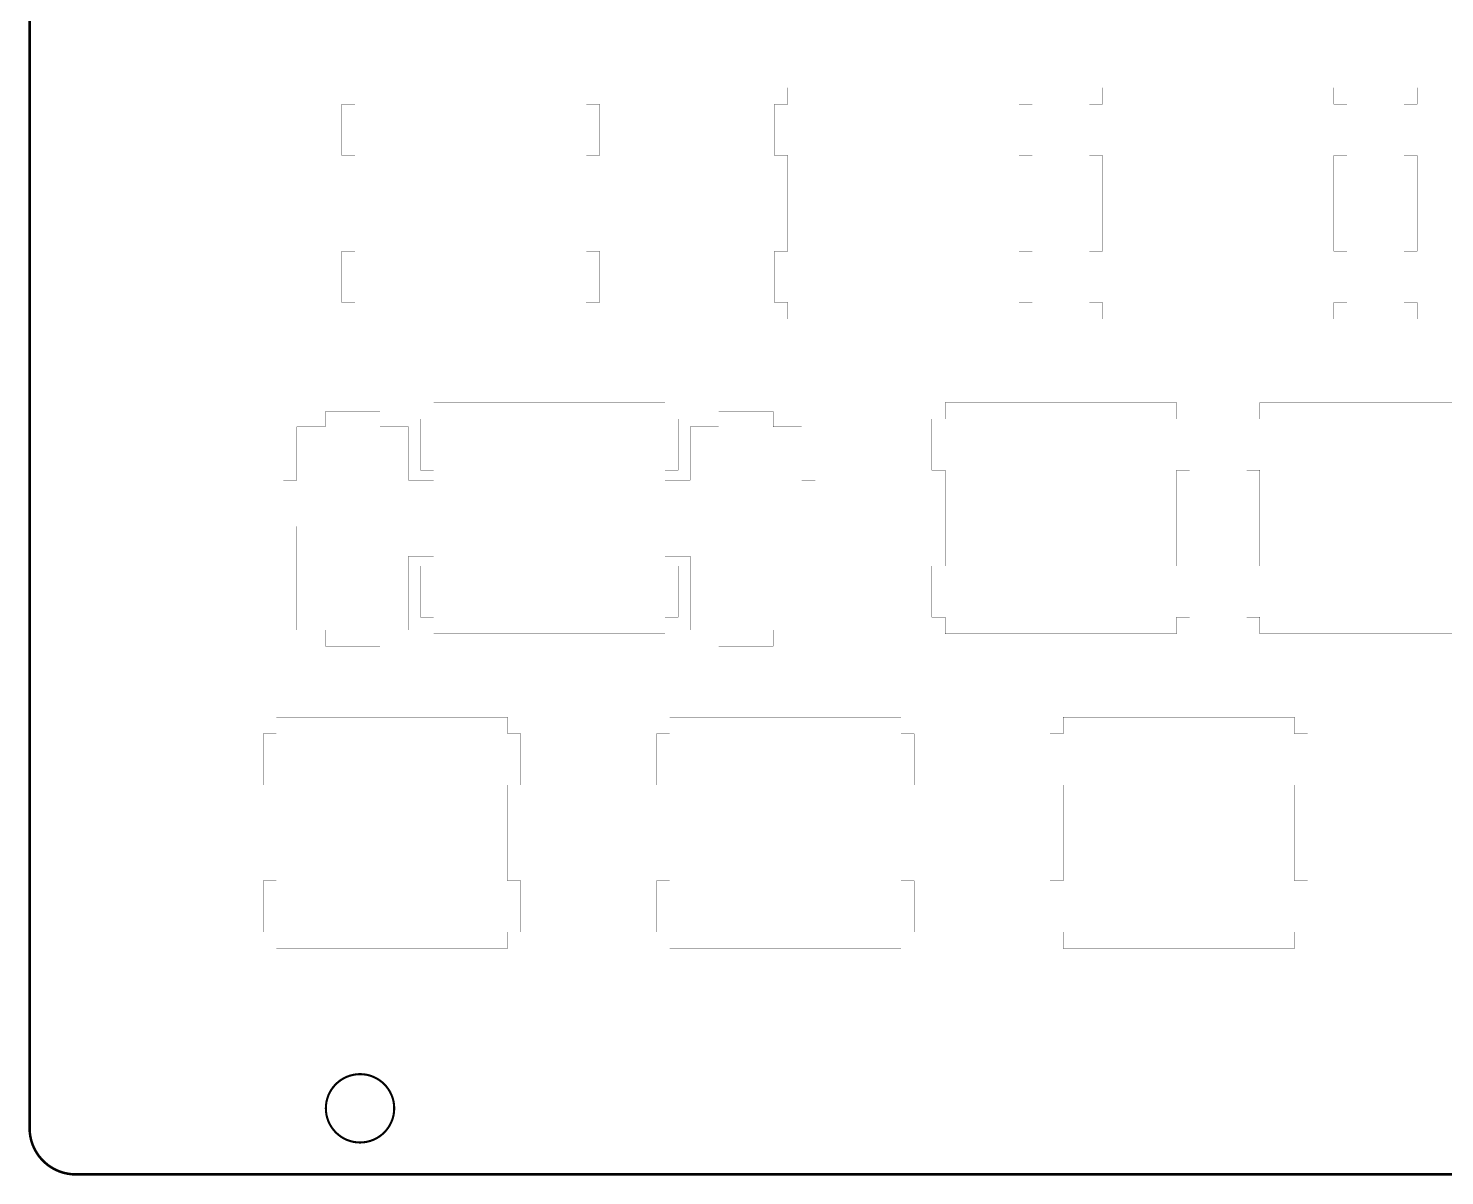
# Model space of a CAD drawing. Header units: millimetres. Extents: x 52 to 482, y 188 to 333.
# Drawn here: x 52.1 to 137.8, y 187.8 to 257.3 of the extents above; entities that cross this region are included whole.
import ezdxf

# ---------------------------------------------------------------- set-up
doc = ezdxf.new("R2010")
doc.units = ezdxf.units.MM
doc.layers.add('Mechanical1', color=6, linetype='Continuous')

msp = doc.modelspace()

# ---------------------------------------------------------------- linework, layer by layer
at = {"layer": 'Mechanical1'}
for points, const_width in [([(52.136, 330.133), (52.136, 190.691)], 0.152), ([(71.829, 253.667), (85.829, 253.667)], 0.0127), ([(71.829, 252.666), (71.829, 253.667)], 0.0127), ([(85.829, 252.666), (85.829, 253.667)], 0.0127), ([(98.023, 253.667), (112.022, 253.667)], 0.0127), ([(98.023, 252.666), (98.023, 253.667)], 0.0127), ([(112.022, 252.666), (112.022, 253.667)], 0.0127), ([(117.073, 253.667), (131.072, 253.667)], 0.0127), ([(117.073, 252.666), (117.073, 253.667)], 0.0127), ([(131.072, 252.666), (131.072, 253.667)], 0.0127), ([(136.123, 253.667), (150.122, 253.667)], 0.0127), ([(136.123, 252.666), (136.123, 253.667)], 0.0127), ([(71.028, 252.666), (71.829, 252.666)], 0.0127), ([(71.028, 249.566), (71.028, 252.666)], 0.0127), ([(85.829, 252.666), (86.629, 252.666)], 0.0127), ([(86.629, 249.566), (86.629, 252.666)], 0.0127), ([(97.222, 252.666), (98.023, 252.666)], 0.0127), ([(97.222, 249.566), (97.222, 252.666)], 0.0127), ([(112.022, 252.666), (112.823, 252.666)], 0.0127), ([(112.823, 249.566), (112.823, 252.666)], 0.0127), ([(116.272, 249.566), (116.272, 252.666)], 0.0127), ([(116.272, 252.666), (117.073, 252.666)], 0.0127), ([(131.072, 252.666), (131.873, 252.666)], 0.0127), ([(131.873, 249.566), (131.873, 252.666)], 0.0127), ([(135.322, 249.566), (135.322, 252.666)], 0.0127), ([(135.322, 252.666), (136.123, 252.666)], 0.0127), ([(71.028, 249.566), (71.829, 249.566)], 0.0127), ([(71.829, 243.767), (71.829, 249.566)], 0.0127), ([(85.829, 243.767), (85.829, 249.566)], 0.0127), ([(85.829, 249.566), (86.629, 249.566)], 0.0127), ([(97.222, 249.566), (98.023, 249.566)], 0.0127), ([(98.023, 243.767), (98.023, 249.566)], 0.0127), ([(112.022, 243.767), (112.022, 249.566)], 0.0127), ([(112.022, 249.566), (112.823, 249.566)], 0.0127), ([(116.272, 249.566), (117.073, 249.566)], 0.0127), ([(117.073, 243.767), (117.073, 249.566)], 0.0127), ([(131.072, 243.767), (131.072, 249.566)], 0.0127), ([(131.072, 249.566), (131.873, 249.566)], 0.0127), ([(135.322, 249.566), (136.123, 249.566)], 0.0127), ([(136.123, 243.767), (136.123, 249.566)], 0.0127), ([(71.028, 243.767), (71.829, 243.767)], 0.0127), ([(71.028, 240.666), (71.028, 243.767)], 0.0127), ([(85.829, 243.767), (86.629, 243.767)], 0.0127), ([(86.629, 240.666), (86.629, 243.767)], 0.0127), ([(97.222, 243.767), (98.023, 243.767)], 0.0127), ([(97.222, 240.666), (97.222, 243.767)], 0.0127), ([(112.022, 243.767), (112.823, 243.767)], 0.0127), ([(112.823, 240.666), (112.823, 243.767)], 0.0127), ([(116.272, 240.666), (116.272, 243.767)], 0.0127), ([(116.272, 243.767), (117.073, 243.767)], 0.0127), ([(131.072, 243.767), (131.873, 243.767)], 0.0127), ([(131.873, 240.666), (131.873, 243.767)], 0.0127), ([(135.322, 240.666), (135.322, 243.767)], 0.0127), ([(135.322, 243.767), (136.123, 243.767)], 0.0127), ([(71.028, 240.666), (71.829, 240.666)], 0.0127), ([(71.829, 239.666), (71.829, 240.666)], 0.0127), ([(85.829, 239.666), (85.829, 240.666)], 0.0127), ([(85.829, 240.666), (86.629, 240.666)], 0.0127), ([(97.222, 240.666), (98.023, 240.666)], 0.0127), ([(98.023, 239.666), (98.023, 240.666)], 0.0127), ([(112.022, 239.666), (112.022, 240.666)], 0.0127), ([(112.022, 240.666), (112.823, 240.666)], 0.0127), ([(116.272, 240.666), (117.073, 240.666)], 0.0127), ([(117.073, 239.666), (117.073, 240.666)], 0.0127), ([(131.072, 239.666), (131.072, 240.666)], 0.0127), ([(131.072, 240.666), (131.873, 240.666)], 0.0127), ([(135.322, 240.666), (136.123, 240.666)], 0.0127), ([(136.123, 239.666), (136.123, 240.666)], 0.0127), ([(71.829, 239.666), (85.829, 239.666)], 0.0127), ([(98.023, 239.666), (112.022, 239.666)], 0.0127), ([(117.073, 239.666), (131.072, 239.666)], 0.0127), ([(136.123, 239.666), (150.122, 239.666)], 0.0127), ([(70.042, 234.067), (73.342, 234.067)], 0.0127), ([(70.042, 233.146), (70.042, 234.067)], 0.0127), ([(73.342, 233.146), (73.342, 234.067)], 0.0127), ([(76.592, 234.617), (90.591, 234.617)], 0.0127), ([(76.592, 233.616), (76.592, 234.617)], 0.0127), ([(90.591, 233.616), (90.591, 234.617)], 0.0127), ([(93.842, 234.067), (97.142, 234.067)], 0.0127), ([(93.842, 233.146), (93.842, 234.067)], 0.0127), ([(97.142, 233.146), (97.142, 234.067)], 0.0127), ([(107.548, 234.617), (121.547, 234.617)], 0.0127), ([(107.548, 233.616), (107.548, 234.617)], 0.0127), ([(121.547, 233.616), (121.547, 234.617)], 0.0127), ([(126.598, 234.617), (140.597, 234.617)], 0.0127), ([(126.598, 233.616), (126.598, 234.617)], 0.0127), ([(75.792, 230.516), (75.792, 233.616)], 0.0127), ([(75.792, 233.616), (76.592, 233.616)], 0.0127), ([(90.591, 233.616), (91.392, 233.616)], 0.0127), ([(91.392, 230.516), (91.392, 233.616)], 0.0127), ([(106.747, 230.516), (106.747, 233.616)], 0.0127), ([(106.747, 233.616), (107.548, 233.616)], 0.0127), ([(121.547, 233.616), (122.348, 233.616)], 0.0127), ([(122.348, 230.516), (122.348, 233.616)], 0.0127), ([(125.797, 233.616), (126.598, 233.616)], 0.0127), ([(125.797, 230.516), (125.797, 233.616)], 0.0127), ([(68.316, 233.146), (70.042, 233.146)], 0.0127), ([(68.316, 229.916), (68.316, 233.146)], 0.0127), ([(73.342, 233.146), (75.066, 233.146)], 0.0127), ([(75.066, 229.916), (75.066, 233.146)], 0.0127), ([(92.116, 233.146), (93.842, 233.146)], 0.0127), ([(92.116, 229.916), (92.116, 233.146)], 0.0127), ([(97.142, 233.146), (98.866, 233.146)], 0.0127), ([(98.866, 229.916), (98.866, 233.146)], 0.0127), ([(67.491, 227.116), (67.491, 229.916)], 0.0127), ([(67.491, 229.916), (68.316, 229.916)], 0.0127), ([(75.066, 229.916), (76.592, 229.916)], 0.0127), ([(75.792, 230.516), (76.592, 230.516)], 0.0127), ([(76.592, 229.916), (76.592, 230.516)], 0.0127), ([(90.591, 229.916), (90.591, 230.516)], 0.0127), ([(90.591, 230.516), (91.392, 230.516)], 0.0127), ([(90.591, 229.916), (92.116, 229.916)], 0.0127), ([(98.866, 229.916), (99.692, 229.916)], 0.0127), ([(99.692, 227.116), (99.692, 229.916)], 0.0127), ([(106.747, 230.516), (107.548, 230.516)], 0.0127), ([(107.548, 224.717), (107.548, 230.516)], 0.0127), ([(121.547, 230.516), (122.348, 230.516)], 0.0127), ([(121.547, 224.717), (121.547, 230.516)], 0.0127), ([(125.797, 230.516), (126.598, 230.516)], 0.0127), ([(126.598, 224.717), (126.598, 230.516)], 0.0127), ([(67.491, 227.116), (68.316, 227.116)], 0.0127), ([(68.316, 220.846), (68.316, 227.116)], 0.0127), ([(98.866, 227.116), (99.692, 227.116)], 0.0127), ([(98.866, 220.846), (98.866, 227.116)], 0.0127), ([(75.066, 225.317), (76.592, 225.317)], 0.0127), ([(75.066, 220.846), (75.066, 225.317)], 0.0127), ([(75.792, 221.616), (75.792, 224.717)], 0.0127), ([(75.792, 224.717), (76.592, 224.717)], 0.0127), ([(76.592, 224.717), (76.592, 225.317)], 0.0127), ([(90.591, 225.317), (92.116, 225.317)], 0.0127), ([(90.591, 224.717), (90.591, 225.317)], 0.0127), ([(90.591, 224.717), (91.392, 224.717)], 0.0127), ([(91.392, 221.616), (91.392, 224.717)], 0.0127), ([(92.116, 220.846), (92.116, 225.317)], 0.0127), ([(106.747, 221.616), (106.747, 224.717)], 0.0127), ([(106.747, 224.717), (107.548, 224.717)], 0.0127), ([(121.547, 224.717), (122.348, 224.717)], 0.0127), ([(122.348, 221.616), (122.348, 224.717)], 0.0127), ([(125.797, 224.717), (126.598, 224.717)], 0.0127), ([(125.797, 221.616), (125.797, 224.717)], 0.0127), ([(75.792, 221.616), (76.592, 221.616)], 0.0127), ([(76.592, 220.616), (76.592, 221.616)], 0.0127), ([(90.591, 220.616), (90.591, 221.616)], 0.0127), ([(90.591, 221.616), (91.392, 221.616)], 0.0127), ([(106.747, 221.616), (107.548, 221.616)], 0.0127), ([(107.548, 220.616), (107.548, 221.616)], 0.0127), ([(121.547, 221.616), (122.348, 221.616)], 0.0127), ([(121.547, 220.616), (121.547, 221.616)], 0.0127), ([(125.797, 221.616), (126.598, 221.616)], 0.0127), ([(126.598, 220.616), (126.598, 221.616)], 0.0127), ([(68.316, 220.846), (70.042, 220.846)], 0.0127), ([(70.042, 219.866), (70.042, 220.846)], 0.0127), ([(73.342, 219.866), (73.342, 220.846)], 0.0127), ([(73.342, 220.846), (75.066, 220.846)], 0.0127), ([(76.592, 220.616), (90.591, 220.616)], 0.0127), ([(92.116, 220.846), (93.842, 220.846)], 0.0127), ([(93.842, 219.866), (93.842, 220.846)], 0.0127), ([(97.142, 220.846), (98.866, 220.846)], 0.0127), ([(97.142, 219.866), (97.142, 220.846)], 0.0127), ([(107.548, 220.616), (121.547, 220.616)], 0.0127), ([(126.598, 220.616), (140.597, 220.616)], 0.0127), ([(70.042, 219.866), (73.342, 219.866)], 0.0127), ([(93.842, 219.866), (97.142, 219.866)], 0.0127), ([(67.067, 215.567), (81.066, 215.567)], 0.0127), ([(67.067, 214.566), (67.067, 215.567)], 0.0127), ([(81.066, 214.566), (81.066, 215.567)], 0.0127), ([(90.879, 215.567), (104.879, 215.567)], 0.0127), ([(90.879, 214.566), (90.879, 215.567)], 0.0127), ([(104.879, 214.566), (104.879, 215.567)], 0.0127), ([(114.691, 215.567), (128.691, 215.567)], 0.0127), ([(114.691, 214.566), (114.691, 215.567)], 0.0127), ([(128.691, 214.566), (128.691, 215.567)], 0.0127), ([(66.267, 214.566), (67.067, 214.566)], 0.0127), ([(66.267, 211.466), (66.267, 214.566)], 0.0127), ([(81.066, 214.566), (81.867, 214.566)], 0.0127), ([(81.867, 211.466), (81.867, 214.566)], 0.0127), ([(90.079, 211.466), (90.079, 214.566)], 0.0127), ([(90.079, 214.566), (90.879, 214.566)], 0.0127), ([(104.879, 214.566), (105.679, 214.566)], 0.0127), ([(105.679, 211.466), (105.679, 214.566)], 0.0127), ([(113.892, 211.466), (113.892, 214.566)], 0.0127), ([(113.892, 214.566), (114.691, 214.566)], 0.0127), ([(128.691, 214.566), (129.492, 214.566)], 0.0127), ([(129.492, 211.466), (129.492, 214.566)], 0.0127), ([(66.267, 211.466), (67.067, 211.466)], 0.0127), ([(67.067, 205.667), (67.067, 211.466)], 0.0127), ([(81.066, 211.466), (81.867, 211.466)], 0.0127), ([(81.066, 205.667), (81.066, 211.466)], 0.0127), ([(90.079, 211.466), (90.879, 211.466)], 0.0127), ([(90.879, 205.667), (90.879, 211.466)], 0.0127), ([(104.879, 211.466), (105.679, 211.466)], 0.0127), ([(104.879, 205.667), (104.879, 211.466)], 0.0127), ([(113.892, 211.466), (114.691, 211.466)], 0.0127), ([(114.691, 205.667), (114.691, 211.466)], 0.0127), ([(128.691, 205.667), (128.691, 211.466)], 0.0127), ([(128.691, 211.466), (129.492, 211.466)], 0.0127), ([(66.267, 205.667), (67.067, 205.667)], 0.0127), ([(66.267, 202.566), (66.267, 205.667)], 0.0127), ([(81.066, 205.667), (81.867, 205.667)], 0.0127), ([(81.867, 202.566), (81.867, 205.667)], 0.0127), ([(90.079, 202.566), (90.079, 205.667)], 0.0127), ([(90.079, 205.667), (90.879, 205.667)], 0.0127), ([(104.879, 205.667), (105.679, 205.667)], 0.0127), ([(105.679, 202.566), (105.679, 205.667)], 0.0127), ([(113.892, 202.566), (113.892, 205.667)], 0.0127), ([(113.892, 205.667), (114.691, 205.667)], 0.0127), ([(128.691, 205.667), (129.492, 205.667)], 0.0127), ([(129.492, 202.566), (129.492, 205.667)], 0.0127), ([(66.267, 202.566), (67.067, 202.566)], 0.0127), ([(67.067, 201.566), (67.067, 202.566)], 0.0127), ([(81.066, 202.566), (81.867, 202.566)], 0.0127), ([(81.066, 201.566), (81.066, 202.566)], 0.0127), ([(90.079, 202.566), (90.879, 202.566)], 0.0127), ([(90.879, 201.566), (90.879, 202.566)], 0.0127), ([(104.879, 202.566), (105.679, 202.566)], 0.0127), ([(104.879, 201.566), (104.879, 202.566)], 0.0127), ([(113.892, 202.566), (114.691, 202.566)], 0.0127), ([(114.691, 201.566), (114.691, 202.566)], 0.0127), ([(128.691, 201.566), (128.691, 202.566)], 0.0127), ([(128.691, 202.566), (129.492, 202.566)], 0.0127), ([(67.067, 201.566), (81.066, 201.566)], 0.0127), ([(90.879, 201.566), (104.879, 201.566)], 0.0127), ([(114.691, 201.566), (128.691, 201.566)], 0.0127), ([(54.93, 187.897), (479.364, 187.901)], 0.152)]:
    msp.add_lwpolyline(points, dxfattribs=dict(at, const_width=const_width))
for points, const_width in [([(71.826, 253.667, 1), (71.832, 253.667, 1)], 0.00635), ([(71.826, 253.667, 1), (71.832, 253.667, 1)], 0.00635), ([(85.825, 253.667, 1), (85.832, 253.667, 1)], 0.00635), ([(85.825, 253.667, 1), (85.832, 253.667, 1)], 0.00635), ([(98.02, 253.667, 1), (98.026, 253.667, 1)], 0.00635), ([(98.02, 253.667, 1), (98.026, 253.667, 1)], 0.00635), ([(112.019, 253.667, 1), (112.026, 253.667, 1)], 0.00635), ([(112.019, 253.667, 1), (112.026, 253.667, 1)], 0.00635), ([(117.07, 253.667, 1), (117.076, 253.667, 1)], 0.00635), ([(117.07, 253.667, 1), (117.076, 253.667, 1)], 0.00635), ([(131.069, 253.667, 1), (131.076, 253.667, 1)], 0.00635), ([(131.069, 253.667, 1), (131.076, 253.667, 1)], 0.00635), ([(136.12, 253.667, 1), (136.126, 253.667, 1)], 0.00635), ([(136.12, 253.667, 1), (136.126, 253.667, 1)], 0.00635), ([(71.025, 252.666, 1), (71.032, 252.666, 1)], 0.00635), ([(71.025, 252.666, 1), (71.032, 252.666, 1)], 0.00635), ([(71.826, 252.666, 1), (71.832, 252.666, 1)], 0.00635), ([(71.826, 252.666, 1), (71.832, 252.666, 1)], 0.00635), ([(85.825, 252.666, 1), (85.832, 252.666, 1)], 0.00635), ([(85.825, 252.666, 1), (85.832, 252.666, 1)], 0.00635), ([(86.626, 252.666, 1), (86.632, 252.666, 1)], 0.00635), ([(86.626, 252.666, 1), (86.632, 252.666, 1)], 0.00635), ([(97.219, 252.666, 1), (97.225, 252.666, 1)], 0.00635), ([(97.219, 252.666, 1), (97.225, 252.666, 1)], 0.00635), ([(98.02, 252.666, 1), (98.026, 252.666, 1)], 0.00635), ([(98.02, 252.666, 1), (98.026, 252.666, 1)], 0.00635), ([(112.019, 252.666, 1), (112.026, 252.666, 1)], 0.00635), ([(112.019, 252.666, 1), (112.026, 252.666, 1)], 0.00635), ([(112.82, 252.666, 1), (112.826, 252.666, 1)], 0.00635), ([(112.82, 252.666, 1), (112.826, 252.666, 1)], 0.00635), ([(116.269, 252.666, 1), (116.275, 252.666, 1)], 0.00635), ([(116.269, 252.666, 1), (116.275, 252.666, 1)], 0.00635), ([(117.07, 252.666, 1), (117.076, 252.666, 1)], 0.00635), ([(117.07, 252.666, 1), (117.076, 252.666, 1)], 0.00635), ([(131.069, 252.666, 1), (131.076, 252.666, 1)], 0.00635), ([(131.069, 252.666, 1), (131.076, 252.666, 1)], 0.00635), ([(131.87, 252.666, 1), (131.876, 252.666, 1)], 0.00635), ([(131.87, 252.666, 1), (131.876, 252.666, 1)], 0.00635), ([(135.319, 252.666, 1), (135.325, 252.666, 1)], 0.00635), ([(135.319, 252.666, 1), (135.325, 252.666, 1)], 0.00635), ([(136.12, 252.666, 1), (136.126, 252.666, 1)], 0.00635), ([(136.12, 252.666, 1), (136.126, 252.666, 1)], 0.00635), ([(71.025, 249.566, 1), (71.032, 249.566, 1)], 0.00635), ([(71.025, 249.566, 1), (71.032, 249.566, 1)], 0.00635), ([(71.826, 249.566, 1), (71.832, 249.566, 1)], 0.00635), ([(71.826, 249.566, 1), (71.832, 249.566, 1)], 0.00635), ([(85.825, 249.566, 1), (85.832, 249.566, 1)], 0.00635), ([(85.825, 249.566, 1), (85.832, 249.566, 1)], 0.00635), ([(86.626, 249.566, 1), (86.632, 249.566, 1)], 0.00635), ([(86.626, 249.566, 1), (86.632, 249.566, 1)], 0.00635), ([(97.219, 249.566, 1), (97.225, 249.566, 1)], 0.00635), ([(97.219, 249.566, 1), (97.225, 249.566, 1)], 0.00635), ([(98.02, 249.566, 1), (98.026, 249.566, 1)], 0.00635), ([(98.02, 249.566, 1), (98.026, 249.566, 1)], 0.00635), ([(112.019, 249.566, 1), (112.026, 249.566, 1)], 0.00635), ([(112.019, 249.566, 1), (112.026, 249.566, 1)], 0.00635), ([(112.82, 249.566, 1), (112.826, 249.566, 1)], 0.00635), ([(112.82, 249.566, 1), (112.826, 249.566, 1)], 0.00635), ([(116.269, 249.566, 1), (116.275, 249.566, 1)], 0.00635), ([(116.269, 249.566, 1), (116.275, 249.566, 1)], 0.00635), ([(117.07, 249.566, 1), (117.076, 249.566, 1)], 0.00635), ([(117.07, 249.566, 1), (117.076, 249.566, 1)], 0.00635), ([(131.069, 249.566, 1), (131.076, 249.566, 1)], 0.00635), ([(131.069, 249.566, 1), (131.076, 249.566, 1)], 0.00635), ([(131.87, 249.566, 1), (131.876, 249.566, 1)], 0.00635), ([(131.87, 249.566, 1), (131.876, 249.566, 1)], 0.00635), ([(135.319, 249.566, 1), (135.325, 249.566, 1)], 0.00635), ([(135.319, 249.566, 1), (135.325, 249.566, 1)], 0.00635), ([(136.12, 249.566, 1), (136.126, 249.566, 1)], 0.00635), ([(136.12, 249.566, 1), (136.126, 249.566, 1)], 0.00635), ([(71.025, 243.767, 1), (71.032, 243.767, 1)], 0.00635), ([(71.025, 243.767, 1), (71.032, 243.767, 1)], 0.00635), ([(71.826, 243.767, 1), (71.832, 243.767, 1)], 0.00635), ([(71.826, 243.767, 1), (71.832, 243.767, 1)], 0.00635), ([(85.825, 243.767, 1), (85.832, 243.767, 1)], 0.00635), ([(85.825, 243.767, 1), (85.832, 243.767, 1)], 0.00635), ([(86.626, 243.767, 1), (86.632, 243.767, 1)], 0.00635), ([(86.626, 243.767, 1), (86.632, 243.767, 1)], 0.00635), ([(97.219, 243.767, 1), (97.225, 243.767, 1)], 0.00635), ([(97.219, 243.767, 1), (97.225, 243.767, 1)], 0.00635), ([(98.02, 243.767, 1), (98.026, 243.767, 1)], 0.00635), ([(98.02, 243.767, 1), (98.026, 243.767, 1)], 0.00635), ([(112.019, 243.767, 1), (112.026, 243.767, 1)], 0.00635), ([(112.019, 243.767, 1), (112.026, 243.767, 1)], 0.00635), ([(112.82, 243.767, 1), (112.826, 243.767, 1)], 0.00635), ([(112.82, 243.767, 1), (112.826, 243.767, 1)], 0.00635), ([(116.269, 243.767, 1), (116.275, 243.767, 1)], 0.00635), ([(116.269, 243.767, 1), (116.275, 243.767, 1)], 0.00635), ([(117.07, 243.767, 1), (117.076, 243.767, 1)], 0.00635), ([(117.07, 243.767, 1), (117.076, 243.767, 1)], 0.00635), ([(131.069, 243.767, 1), (131.076, 243.767, 1)], 0.00635), ([(131.069, 243.767, 1), (131.076, 243.767, 1)], 0.00635), ([(131.87, 243.767, 1), (131.876, 243.767, 1)], 0.00635), ([(131.87, 243.767, 1), (131.876, 243.767, 1)], 0.00635), ([(135.319, 243.767, 1), (135.325, 243.767, 1)], 0.00635), ([(135.319, 243.767, 1), (135.325, 243.767, 1)], 0.00635), ([(136.12, 243.767, 1), (136.126, 243.767, 1)], 0.00635), ([(136.12, 243.767, 1), (136.126, 243.767, 1)], 0.00635), ([(71.025, 240.666, 1), (71.032, 240.666, 1)], 0.00635), ([(71.025, 240.666, 1), (71.032, 240.666, 1)], 0.00635), ([(71.826, 240.666, 1), (71.832, 240.666, 1)], 0.00635), ([(71.826, 240.666, 1), (71.832, 240.666, 1)], 0.00635), ([(85.825, 240.666, 1), (85.832, 240.666, 1)], 0.00635), ([(85.825, 240.666, 1), (85.832, 240.666, 1)], 0.00635), ([(86.626, 240.666, 1), (86.632, 240.666, 1)], 0.00635), ([(86.626, 240.666, 1), (86.632, 240.666, 1)], 0.00635), ([(97.219, 240.666, 1), (97.225, 240.666, 1)], 0.00635), ([(97.219, 240.666, 1), (97.225, 240.666, 1)], 0.00635), ([(98.02, 240.666, 1), (98.026, 240.666, 1)], 0.00635), ([(98.02, 240.666, 1), (98.026, 240.666, 1)], 0.00635), ([(112.019, 240.666, 1), (112.026, 240.666, 1)], 0.00635), ([(112.019, 240.666, 1), (112.026, 240.666, 1)], 0.00635), ([(112.82, 240.666, 1), (112.826, 240.666, 1)], 0.00635), ([(112.82, 240.666, 1), (112.826, 240.666, 1)], 0.00635), ([(116.269, 240.666, 1), (116.275, 240.666, 1)], 0.00635), ([(116.269, 240.666, 1), (116.275, 240.666, 1)], 0.00635), ([(117.07, 240.666, 1), (117.076, 240.666, 1)], 0.00635), ([(117.07, 240.666, 1), (117.076, 240.666, 1)], 0.00635), ([(131.069, 240.666, 1), (131.076, 240.666, 1)], 0.00635), ([(131.069, 240.666, 1), (131.076, 240.666, 1)], 0.00635), ([(131.87, 240.666, 1), (131.876, 240.666, 1)], 0.00635), ([(131.87, 240.666, 1), (131.876, 240.666, 1)], 0.00635), ([(135.319, 240.666, 1), (135.325, 240.666, 1)], 0.00635), ([(135.319, 240.666, 1), (135.325, 240.666, 1)], 0.00635), ([(136.12, 240.666, 1), (136.126, 240.666, 1)], 0.00635), ([(136.12, 240.666, 1), (136.126, 240.666, 1)], 0.00635), ([(71.826, 239.666, 1), (71.832, 239.666, 1)], 0.00635), ([(71.826, 239.666, 1), (71.832, 239.666, 1)], 0.00635), ([(85.825, 239.666, 1), (85.832, 239.666, 1)], 0.00635), ([(85.825, 239.666, 1), (85.832, 239.666, 1)], 0.00635), ([(98.02, 239.666, 1), (98.026, 239.666, 1)], 0.00635), ([(98.02, 239.666, 1), (98.026, 239.666, 1)], 0.00635), ([(112.019, 239.666, 1), (112.026, 239.666, 1)], 0.00635), ([(112.019, 239.666, 1), (112.026, 239.666, 1)], 0.00635), ([(117.07, 239.666, 1), (117.076, 239.666, 1)], 0.00635), ([(117.07, 239.666, 1), (117.076, 239.666, 1)], 0.00635), ([(131.069, 239.666, 1), (131.076, 239.666, 1)], 0.00635), ([(131.069, 239.666, 1), (131.076, 239.666, 1)], 0.00635), ([(136.12, 239.666, 1), (136.126, 239.666, 1)], 0.00635), ([(136.12, 239.666, 1), (136.126, 239.666, 1)], 0.00635), ([(70.039, 234.067, 1), (70.045, 234.067, 1)], 0.00635), ([(70.039, 234.067, 1), (70.045, 234.067, 1)], 0.00635), ([(73.339, 234.067, 1), (73.345, 234.067, 1)], 0.00635), ([(73.339, 234.067, 1), (73.345, 234.067, 1)], 0.00635), ([(76.588, 234.617, 1), (76.595, 234.617, 1)], 0.00635), ([(76.588, 234.617, 1), (76.595, 234.617, 1)], 0.00635), ([(90.588, 234.617, 1), (90.594, 234.617, 1)], 0.00635), ([(90.588, 234.617, 1), (90.594, 234.617, 1)], 0.00635), ([(93.839, 234.067, 1), (93.845, 234.067, 1)], 0.00635), ([(93.839, 234.067, 1), (93.845, 234.067, 1)], 0.00635), ([(97.139, 234.067, 1), (97.145, 234.067, 1)], 0.00635), ([(97.139, 234.067, 1), (97.145, 234.067, 1)], 0.00635), ([(107.545, 234.617, 1), (107.551, 234.617, 1)], 0.00635), ([(107.545, 234.617, 1), (107.551, 234.617, 1)], 0.00635), ([(121.544, 234.617, 1), (121.551, 234.617, 1)], 0.00635), ([(121.544, 234.617, 1), (121.551, 234.617, 1)], 0.00635), ([(126.595, 234.617, 1), (126.601, 234.617, 1)], 0.00635), ([(126.595, 234.617, 1), (126.601, 234.617, 1)], 0.00635), ([(75.789, 233.616, 1), (75.795, 233.616, 1)], 0.00635), ([(75.789, 233.616, 1), (75.795, 233.616, 1)], 0.00635), ([(76.588, 233.616, 1), (76.595, 233.616, 1)], 0.00635), ([(76.588, 233.616, 1), (76.595, 233.616, 1)], 0.00635), ([(90.588, 233.616, 1), (90.594, 233.616, 1)], 0.00635), ([(90.588, 233.616, 1), (90.594, 233.616, 1)], 0.00635), ([(91.388, 233.616, 1), (91.395, 233.616, 1)], 0.00635), ([(91.388, 233.616, 1), (91.395, 233.616, 1)], 0.00635), ([(106.744, 233.616, 1), (106.75, 233.616, 1)], 0.00635), ([(106.744, 233.616, 1), (106.75, 233.616, 1)], 0.00635), ([(107.545, 233.616, 1), (107.551, 233.616, 1)], 0.00635), ([(107.545, 233.616, 1), (107.551, 233.616, 1)], 0.00635), ([(121.544, 233.616, 1), (121.551, 233.616, 1)], 0.00635), ([(121.544, 233.616, 1), (121.551, 233.616, 1)], 0.00635), ([(122.345, 233.616, 1), (122.351, 233.616, 1)], 0.00635), ([(122.345, 233.616, 1), (122.351, 233.616, 1)], 0.00635), ([(125.794, 233.616, 1), (125.8, 233.616, 1)], 0.00635), ([(125.794, 233.616, 1), (125.8, 233.616, 1)], 0.00635), ([(126.595, 233.616, 1), (126.601, 233.616, 1)], 0.00635), ([(126.595, 233.616, 1), (126.601, 233.616, 1)], 0.00635), ([(68.313, 233.146, 1), (68.32, 233.146, 1)], 0.00635), ([(68.313, 233.146, 1), (68.32, 233.146, 1)], 0.00635), ([(70.039, 233.146, 1), (70.045, 233.146, 1)], 0.00635), ([(70.039, 233.146, 1), (70.045, 233.146, 1)], 0.00635), ([(73.339, 233.146, 1), (73.345, 233.146, 1)], 0.00635), ([(73.339, 233.146, 1), (73.345, 233.146, 1)], 0.00635), ([(75.063, 233.146, 1), (75.069, 233.146, 1)], 0.00635), ([(75.063, 233.146, 1), (75.069, 233.146, 1)], 0.00635), ([(92.113, 233.146, 1), (92.12, 233.146, 1)], 0.00635), ([(92.113, 233.146, 1), (92.12, 233.146, 1)], 0.00635), ([(93.839, 233.146, 1), (93.845, 233.146, 1)], 0.00635), ([(93.839, 233.146, 1), (93.845, 233.146, 1)], 0.00635), ([(97.139, 233.146, 1), (97.145, 233.146, 1)], 0.00635), ([(97.139, 233.146, 1), (97.145, 233.146, 1)], 0.00635), ([(98.863, 233.146, 1), (98.869, 233.146, 1)], 0.00635), ([(98.863, 233.146, 1), (98.869, 233.146, 1)], 0.00635), ([(67.488, 229.916, 1), (67.494, 229.916, 1)], 0.00635), ([(67.488, 229.916, 1), (67.494, 229.916, 1)], 0.00635), ([(68.313, 229.916, 1), (68.32, 229.916, 1)], 0.00635), ([(68.313, 229.916, 1), (68.32, 229.916, 1)], 0.00635), ([(75.063, 229.916, 1), (75.069, 229.916, 1)], 0.00635), ([(75.063, 229.916, 1), (75.069, 229.916, 1)], 0.00635), ([(75.789, 230.516, 1), (75.795, 230.516, 1)], 0.00635), ([(75.789, 230.516, 1), (75.795, 230.516, 1)], 0.00635), ([(76.588, 230.516, 1), (76.595, 230.516, 1)], 0.00635), ([(76.588, 230.516, 1), (76.595, 230.516, 1)], 0.00635), ([(76.588, 229.916, 1), (76.595, 229.916, 1)], 0.00635), ([(76.588, 229.916, 1), (76.595, 229.916, 1)], 0.00635), ([(90.588, 230.516, 1), (90.594, 230.516, 1)], 0.00635), ([(90.588, 230.516, 1), (90.594, 230.516, 1)], 0.00635), ([(90.588, 229.916, 1), (90.594, 229.916, 1)], 0.00635), ([(90.588, 229.916, 1), (90.594, 229.916, 1)], 0.00635), ([(91.388, 230.516, 1), (91.395, 230.516, 1)], 0.00635), ([(91.388, 230.516, 1), (91.395, 230.516, 1)], 0.00635), ([(92.113, 229.916, 1), (92.12, 229.916, 1)], 0.00635), ([(92.113, 229.916, 1), (92.12, 229.916, 1)], 0.00635), ([(98.863, 229.916, 1), (98.869, 229.916, 1)], 0.00635), ([(98.863, 229.916, 1), (98.869, 229.916, 1)], 0.00635), ([(99.688, 229.916, 1), (99.695, 229.916, 1)], 0.00635), ([(99.688, 229.916, 1), (99.695, 229.916, 1)], 0.00635), ([(106.744, 230.516, 1), (106.75, 230.516, 1)], 0.00635), ([(106.744, 230.516, 1), (106.75, 230.516, 1)], 0.00635), ([(107.545, 230.516, 1), (107.551, 230.516, 1)], 0.00635), ([(107.545, 230.516, 1), (107.551, 230.516, 1)], 0.00635), ([(121.544, 230.516, 1), (121.551, 230.516, 1)], 0.00635), ([(121.544, 230.516, 1), (121.551, 230.516, 1)], 0.00635), ([(122.345, 230.516, 1), (122.351, 230.516, 1)], 0.00635), ([(122.345, 230.516, 1), (122.351, 230.516, 1)], 0.00635), ([(125.794, 230.516, 1), (125.8, 230.516, 1)], 0.00635), ([(125.794, 230.516, 1), (125.8, 230.516, 1)], 0.00635), ([(126.595, 230.516, 1), (126.601, 230.516, 1)], 0.00635), ([(126.595, 230.516, 1), (126.601, 230.516, 1)], 0.00635), ([(67.488, 227.116, 1), (67.494, 227.116, 1)], 0.00635), ([(67.488, 227.116, 1), (67.494, 227.116, 1)], 0.00635), ([(68.313, 227.116, 1), (68.32, 227.116, 1)], 0.00635), ([(68.313, 227.116, 1), (68.32, 227.116, 1)], 0.00635), ([(98.863, 227.116, 1), (98.869, 227.116, 1)], 0.00635), ([(98.863, 227.116, 1), (98.869, 227.116, 1)], 0.00635), ([(99.688, 227.116, 1), (99.695, 227.116, 1)], 0.00635), ([(99.688, 227.116, 1), (99.695, 227.116, 1)], 0.00635), ([(75.063, 225.317, 1), (75.069, 225.317, 1)], 0.00635), ([(75.063, 225.317, 1), (75.069, 225.317, 1)], 0.00635), ([(75.789, 224.717, 1), (75.795, 224.717, 1)], 0.00635), ([(75.789, 224.717, 1), (75.795, 224.717, 1)], 0.00635), ([(76.588, 225.317, 1), (76.595, 225.317, 1)], 0.00635), ([(76.588, 225.317, 1), (76.595, 225.317, 1)], 0.00635), ([(76.588, 224.717, 1), (76.595, 224.717, 1)], 0.00635), ([(76.588, 224.717, 1), (76.595, 224.717, 1)], 0.00635), ([(90.588, 225.317, 1), (90.594, 225.317, 1)], 0.00635), ([(90.588, 225.317, 1), (90.594, 225.317, 1)], 0.00635), ([(90.588, 224.717, 1), (90.594, 224.717, 1)], 0.00635), ([(90.588, 224.717, 1), (90.594, 224.717, 1)], 0.00635), ([(91.388, 224.717, 1), (91.395, 224.717, 1)], 0.00635), ([(91.388, 224.717, 1), (91.395, 224.717, 1)], 0.00635), ([(92.113, 225.317, 1), (92.12, 225.317, 1)], 0.00635), ([(92.113, 225.317, 1), (92.12, 225.317, 1)], 0.00635), ([(106.744, 224.717, 1), (106.75, 224.717, 1)], 0.00635), ([(106.744, 224.717, 1), (106.75, 224.717, 1)], 0.00635), ([(107.545, 224.717, 1), (107.551, 224.717, 1)], 0.00635), ([(107.545, 224.717, 1), (107.551, 224.717, 1)], 0.00635), ([(121.544, 224.717, 1), (121.551, 224.717, 1)], 0.00635), ([(121.544, 224.717, 1), (121.551, 224.717, 1)], 0.00635), ([(122.345, 224.717, 1), (122.351, 224.717, 1)], 0.00635), ([(122.345, 224.717, 1), (122.351, 224.717, 1)], 0.00635), ([(125.794, 224.717, 1), (125.8, 224.717, 1)], 0.00635), ([(125.794, 224.717, 1), (125.8, 224.717, 1)], 0.00635), ([(126.595, 224.717, 1), (126.601, 224.717, 1)], 0.00635), ([(126.595, 224.717, 1), (126.601, 224.717, 1)], 0.00635), ([(75.789, 221.616, 1), (75.795, 221.616, 1)], 0.00635), ([(75.789, 221.616, 1), (75.795, 221.616, 1)], 0.00635), ([(76.588, 221.616, 1), (76.595, 221.616, 1)], 0.00635), ([(76.588, 221.616, 1), (76.595, 221.616, 1)], 0.00635), ([(90.588, 221.616, 1), (90.594, 221.616, 1)], 0.00635), ([(90.588, 221.616, 1), (90.594, 221.616, 1)], 0.00635), ([(91.388, 221.616, 1), (91.395, 221.616, 1)], 0.00635), ([(91.388, 221.616, 1), (91.395, 221.616, 1)], 0.00635), ([(106.744, 221.616, 1), (106.75, 221.616, 1)], 0.00635), ([(106.744, 221.616, 1), (106.75, 221.616, 1)], 0.00635), ([(107.545, 221.616, 1), (107.551, 221.616, 1)], 0.00635), ([(107.545, 221.616, 1), (107.551, 221.616, 1)], 0.00635), ([(121.544, 221.616, 1), (121.551, 221.616, 1)], 0.00635), ([(121.544, 221.616, 1), (121.551, 221.616, 1)], 0.00635), ([(122.345, 221.616, 1), (122.351, 221.616, 1)], 0.00635), ([(122.345, 221.616, 1), (122.351, 221.616, 1)], 0.00635), ([(125.794, 221.616, 1), (125.8, 221.616, 1)], 0.00635), ([(125.794, 221.616, 1), (125.8, 221.616, 1)], 0.00635), ([(126.595, 221.616, 1), (126.601, 221.616, 1)], 0.00635), ([(126.595, 221.616, 1), (126.601, 221.616, 1)], 0.00635), ([(68.313, 220.846, 1), (68.32, 220.846, 1)], 0.00635), ([(68.313, 220.846, 1), (68.32, 220.846, 1)], 0.00635), ([(70.039, 220.846, 1), (70.045, 220.846, 1)], 0.00635), ([(70.039, 220.846, 1), (70.045, 220.846, 1)], 0.00635), ([(73.339, 220.846, 1), (73.345, 220.846, 1)], 0.00635), ([(73.339, 220.846, 1), (73.345, 220.846, 1)], 0.00635), ([(75.063, 220.846, 1), (75.069, 220.846, 1)], 0.00635), ([(75.063, 220.846, 1), (75.069, 220.846, 1)], 0.00635), ([(76.588, 220.616, 1), (76.595, 220.616, 1)], 0.00635), ([(76.588, 220.616, 1), (76.595, 220.616, 1)], 0.00635), ([(90.588, 220.616, 1), (90.594, 220.616, 1)], 0.00635), ([(90.588, 220.616, 1), (90.594, 220.616, 1)], 0.00635), ([(92.113, 220.846, 1), (92.12, 220.846, 1)], 0.00635), ([(92.113, 220.846, 1), (92.12, 220.846, 1)], 0.00635), ([(93.839, 220.846, 1), (93.845, 220.846, 1)], 0.00635), ([(93.839, 220.846, 1), (93.845, 220.846, 1)], 0.00635), ([(97.139, 220.846, 1), (97.145, 220.846, 1)], 0.00635), ([(97.139, 220.846, 1), (97.145, 220.846, 1)], 0.00635), ([(98.863, 220.846, 1), (98.869, 220.846, 1)], 0.00635), ([(98.863, 220.846, 1), (98.869, 220.846, 1)], 0.00635), ([(107.545, 220.616, 1), (107.551, 220.616, 1)], 0.00635), ([(107.545, 220.616, 1), (107.551, 220.616, 1)], 0.00635), ([(121.544, 220.616, 1), (121.551, 220.616, 1)], 0.00635), ([(121.544, 220.616, 1), (121.551, 220.616, 1)], 0.00635), ([(126.595, 220.616, 1), (126.601, 220.616, 1)], 0.00635), ([(126.595, 220.616, 1), (126.601, 220.616, 1)], 0.00635), ([(70.039, 219.866, 1), (70.045, 219.866, 1)], 0.00635), ([(70.039, 219.866, 1), (70.045, 219.866, 1)], 0.00635), ([(73.339, 219.866, 1), (73.345, 219.866, 1)], 0.00635), ([(73.339, 219.866, 1), (73.345, 219.866, 1)], 0.00635), ([(93.839, 219.866, 1), (93.845, 219.866, 1)], 0.00635), ([(93.839, 219.866, 1), (93.845, 219.866, 1)], 0.00635), ([(97.139, 219.866, 1), (97.145, 219.866, 1)], 0.00635), ([(97.139, 219.866, 1), (97.145, 219.866, 1)], 0.00635), ([(67.063, 215.567, 1), (67.07, 215.567, 1)], 0.00635), ([(67.063, 215.567, 1), (67.07, 215.567, 1)], 0.00635), ([(81.063, 215.567, 1), (81.069, 215.567, 1)], 0.00635), ([(81.063, 215.567, 1), (81.069, 215.567, 1)], 0.00635), ([(90.876, 215.567, 1), (90.882, 215.567, 1)], 0.00635), ([(90.876, 215.567, 1), (90.882, 215.567, 1)], 0.00635), ([(104.875, 215.567, 1), (104.882, 215.567, 1)], 0.00635), ([(104.875, 215.567, 1), (104.882, 215.567, 1)], 0.00635), ([(114.688, 215.567, 1), (114.695, 215.567, 1)], 0.00635), ([(114.688, 215.567, 1), (114.695, 215.567, 1)], 0.00635), ([(128.688, 215.567, 1), (128.694, 215.567, 1)], 0.00635), ([(128.688, 215.567, 1), (128.694, 215.567, 1)], 0.00635), ([(66.264, 214.566, 1), (66.27, 214.566, 1)], 0.00635), ([(66.264, 214.566, 1), (66.27, 214.566, 1)], 0.00635), ([(67.063, 214.566, 1), (67.07, 214.566, 1)], 0.00635), ([(67.063, 214.566, 1), (67.07, 214.566, 1)], 0.00635), ([(81.063, 214.566, 1), (81.069, 214.566, 1)], 0.00635), ([(81.063, 214.566, 1), (81.069, 214.566, 1)], 0.00635), ([(81.863, 214.566, 1), (81.87, 214.566, 1)], 0.00635), ([(81.863, 214.566, 1), (81.87, 214.566, 1)], 0.00635), ([(90.075, 214.566, 1), (90.082, 214.566, 1)], 0.00635), ([(90.075, 214.566, 1), (90.082, 214.566, 1)], 0.00635), ([(90.876, 214.566, 1), (90.882, 214.566, 1)], 0.00635), ([(90.876, 214.566, 1), (90.882, 214.566, 1)], 0.00635), ([(104.875, 214.566, 1), (104.882, 214.566, 1)], 0.00635), ([(104.875, 214.566, 1), (104.882, 214.566, 1)], 0.00635), ([(105.676, 214.566, 1), (105.682, 214.566, 1)], 0.00635), ([(105.676, 214.566, 1), (105.682, 214.566, 1)], 0.00635), ([(113.889, 214.566, 1), (113.896, 214.566, 1)], 0.00635), ([(113.889, 214.566, 1), (113.896, 214.566, 1)], 0.00635), ([(114.688, 214.566, 1), (114.695, 214.566, 1)], 0.00635), ([(114.688, 214.566, 1), (114.695, 214.566, 1)], 0.00635), ([(128.688, 214.566, 1), (128.694, 214.566, 1)], 0.00635), ([(128.688, 214.566, 1), (128.694, 214.566, 1)], 0.00635), ([(129.488, 214.566, 1), (129.495, 214.566, 1)], 0.00635), ([(129.488, 214.566, 1), (129.495, 214.566, 1)], 0.00635), ([(66.264, 211.466, 1), (66.27, 211.466, 1)], 0.00635), ([(66.264, 211.466, 1), (66.27, 211.466, 1)], 0.00635), ([(67.063, 211.466, 1), (67.07, 211.466, 1)], 0.00635), ([(67.063, 211.466, 1), (67.07, 211.466, 1)], 0.00635), ([(81.063, 211.466, 1), (81.069, 211.466, 1)], 0.00635), ([(81.063, 211.466, 1), (81.069, 211.466, 1)], 0.00635), ([(81.863, 211.466, 1), (81.87, 211.466, 1)], 0.00635), ([(81.863, 211.466, 1), (81.87, 211.466, 1)], 0.00635), ([(90.075, 211.466, 1), (90.082, 211.466, 1)], 0.00635), ([(90.075, 211.466, 1), (90.082, 211.466, 1)], 0.00635), ([(90.876, 211.466, 1), (90.882, 211.466, 1)], 0.00635), ([(90.876, 211.466, 1), (90.882, 211.466, 1)], 0.00635), ([(104.875, 211.466, 1), (104.882, 211.466, 1)], 0.00635), ([(104.875, 211.466, 1), (104.882, 211.466, 1)], 0.00635), ([(105.676, 211.466, 1), (105.682, 211.466, 1)], 0.00635), ([(105.676, 211.466, 1), (105.682, 211.466, 1)], 0.00635), ([(113.889, 211.466, 1), (113.896, 211.466, 1)], 0.00635), ([(113.889, 211.466, 1), (113.896, 211.466, 1)], 0.00635), ([(114.688, 211.466, 1), (114.695, 211.466, 1)], 0.00635), ([(114.688, 211.466, 1), (114.695, 211.466, 1)], 0.00635), ([(128.688, 211.466, 1), (128.694, 211.466, 1)], 0.00635), ([(128.688, 211.466, 1), (128.694, 211.466, 1)], 0.00635), ([(129.488, 211.466, 1), (129.495, 211.466, 1)], 0.00635), ([(129.488, 211.466, 1), (129.495, 211.466, 1)], 0.00635), ([(66.264, 205.667, 1), (66.27, 205.667, 1)], 0.00635), ([(66.264, 205.667, 1), (66.27, 205.667, 1)], 0.00635), ([(67.063, 205.667, 1), (67.07, 205.667, 1)], 0.00635), ([(67.063, 205.667, 1), (67.07, 205.667, 1)], 0.00635), ([(81.063, 205.667, 1), (81.069, 205.667, 1)], 0.00635), ([(81.063, 205.667, 1), (81.069, 205.667, 1)], 0.00635), ([(81.863, 205.667, 1), (81.87, 205.667, 1)], 0.00635), ([(81.863, 205.667, 1), (81.87, 205.667, 1)], 0.00635), ([(90.075, 205.667, 1), (90.082, 205.667, 1)], 0.00635), ([(90.075, 205.667, 1), (90.082, 205.667, 1)], 0.00635), ([(90.876, 205.667, 1), (90.882, 205.667, 1)], 0.00635), ([(90.876, 205.667, 1), (90.882, 205.667, 1)], 0.00635), ([(104.875, 205.667, 1), (104.882, 205.667, 1)], 0.00635), ([(104.875, 205.667, 1), (104.882, 205.667, 1)], 0.00635), ([(105.676, 205.667, 1), (105.682, 205.667, 1)], 0.00635), ([(105.676, 205.667, 1), (105.682, 205.667, 1)], 0.00635), ([(113.889, 205.667, 1), (113.896, 205.667, 1)], 0.00635), ([(113.889, 205.667, 1), (113.896, 205.667, 1)], 0.00635), ([(114.688, 205.667, 1), (114.695, 205.667, 1)], 0.00635), ([(114.688, 205.667, 1), (114.695, 205.667, 1)], 0.00635), ([(128.688, 205.667, 1), (128.694, 205.667, 1)], 0.00635), ([(128.688, 205.667, 1), (128.694, 205.667, 1)], 0.00635), ([(129.488, 205.667, 1), (129.495, 205.667, 1)], 0.00635), ([(129.488, 205.667, 1), (129.495, 205.667, 1)], 0.00635), ([(66.264, 202.566, 1), (66.27, 202.566, 1)], 0.00635), ([(66.264, 202.566, 1), (66.27, 202.566, 1)], 0.00635), ([(67.063, 202.566, 1), (67.07, 202.566, 1)], 0.00635), ([(67.063, 202.566, 1), (67.07, 202.566, 1)], 0.00635), ([(81.063, 202.566, 1), (81.069, 202.566, 1)], 0.00635), ([(81.063, 202.566, 1), (81.069, 202.566, 1)], 0.00635), ([(81.863, 202.566, 1), (81.87, 202.566, 1)], 0.00635), ([(81.863, 202.566, 1), (81.87, 202.566, 1)], 0.00635), ([(90.075, 202.566, 1), (90.082, 202.566, 1)], 0.00635), ([(90.075, 202.566, 1), (90.082, 202.566, 1)], 0.00635), ([(90.876, 202.566, 1), (90.882, 202.566, 1)], 0.00635), ([(90.876, 202.566, 1), (90.882, 202.566, 1)], 0.00635), ([(104.875, 202.566, 1), (104.882, 202.566, 1)], 0.00635), ([(104.875, 202.566, 1), (104.882, 202.566, 1)], 0.00635), ([(105.676, 202.566, 1), (105.682, 202.566, 1)], 0.00635), ([(105.676, 202.566, 1), (105.682, 202.566, 1)], 0.00635), ([(113.889, 202.566, 1), (113.896, 202.566, 1)], 0.00635), ([(113.889, 202.566, 1), (113.896, 202.566, 1)], 0.00635), ([(114.688, 202.566, 1), (114.695, 202.566, 1)], 0.00635), ([(114.688, 202.566, 1), (114.695, 202.566, 1)], 0.00635), ([(128.688, 202.566, 1), (128.694, 202.566, 1)], 0.00635), ([(128.688, 202.566, 1), (128.694, 202.566, 1)], 0.00635), ([(129.488, 202.566, 1), (129.495, 202.566, 1)], 0.00635), ([(129.488, 202.566, 1), (129.495, 202.566, 1)], 0.00635), ([(67.063, 201.566, 1), (67.07, 201.566, 1)], 0.00635), ([(67.063, 201.566, 1), (67.07, 201.566, 1)], 0.00635), ([(81.063, 201.566, 1), (81.069, 201.566, 1)], 0.00635), ([(81.063, 201.566, 1), (81.069, 201.566, 1)], 0.00635), ([(90.876, 201.566, 1), (90.882, 201.566, 1)], 0.00635), ([(90.876, 201.566, 1), (90.882, 201.566, 1)], 0.00635), ([(104.875, 201.566, 1), (104.882, 201.566, 1)], 0.00635), ([(104.875, 201.566, 1), (104.882, 201.566, 1)], 0.00635), ([(114.688, 201.566, 1), (114.695, 201.566, 1)], 0.00635), ([(114.688, 201.566, 1), (114.695, 201.566, 1)], 0.00635), ([(128.688, 201.566, 1), (128.694, 201.566, 1)], 0.00635), ([(128.688, 201.566, 1), (128.694, 201.566, 1)], 0.00635), ([(74.205, 191.897, 1), (70.067, 191.897, 1)], 0.127), ([(70.035, 191.897, 1), (70.098, 191.897, 1)], 0.0635), ([(74.174, 191.897, 1), (74.237, 191.897, 1)], 0.0635), ([(52.098, 190.691, 1), (52.174, 190.691, 1)], 0.0762), ([(52.098, 190.691, 1), (52.174, 190.691, 1)], 0.0762), ([(54.892, 187.897, 1), (54.968, 187.897, 1)], 0.0762), ([(54.892, 187.897, 1), (54.968, 187.897, 1)], 0.0762)]:
    msp.add_lwpolyline(points, format="xyb", close=True, dxfattribs=dict(at, const_width=const_width))
at = {"layer": 'Mechanical1', "const_width": 0.152}
msp.add_lwpolyline([(54.93, 187.897, -0.414214), (52.136, 190.691)], format="xyb", dxfattribs=at)

doc.saveas('drawing.dxf')
